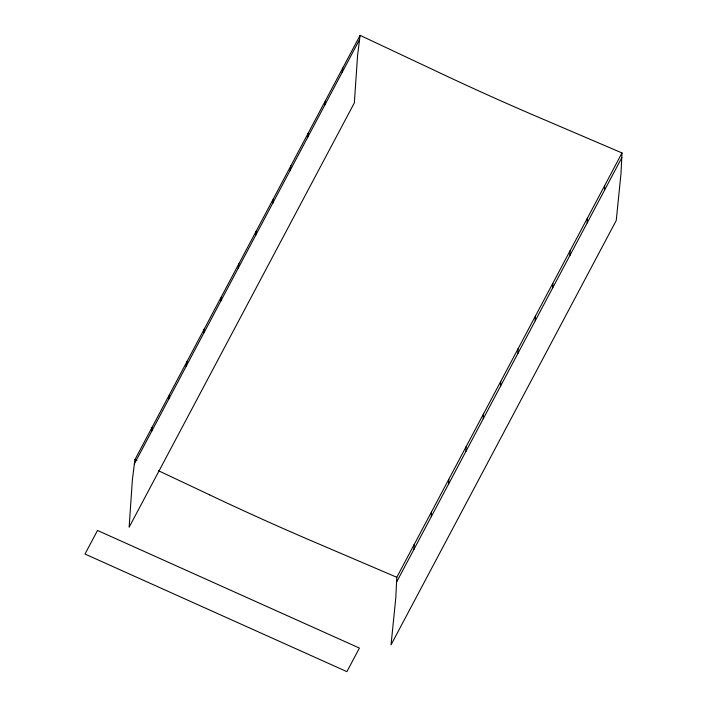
<?xml version="1.0" encoding="UTF-8"?>
<svg xmlns="http://www.w3.org/2000/svg" width="707" height="707" viewBox="0 0 707 707"><rect width="100%" height="100%" fill="white"/><g stroke="black" fill="none" stroke-linecap="round" stroke-linejoin="round"><path stroke-width="1.06" d="M622.001 152.951L621.002 173.56L616.239 220.496L391.042 644.837L395.796 597.91L396.795 577.292L622.001 152.951L547.032 120.888A1203.827 475.139 28 0 1 434.796 70.506L360.11 35.35L134.913 459.691L132.395 479.629L129.142 527.228L354.34 102.886L357.592 55.279L360.11 35.35M396.662 581.941L413.966 549.295L414.116 544.646M431.288 516.658L431.447 512.009M448.609 484.021L448.768 479.364M465.94 451.375L466.09 446.727M483.261 418.738L483.411 414.081M500.583 386.093L500.733 381.444M517.904 353.447L518.054 348.798M535.226 320.81L535.385 316.162M569.877 255.527L570.028 250.87M587.199 222.882L587.349 218.233M413.966 549.295L604.52 190.236L604.671 185.588M134.25 464.101L151.581 431.464L152.235 427.055M168.902 398.828L169.556 394.409M203.545 333.545L204.208 329.126M220.867 300.899L221.53 296.48M238.197 268.262L238.851 263.844M255.519 235.617L256.173 231.198M272.84 202.98L273.494 198.561M290.162 170.334L290.824 165.915M324.805 105.051L325.467 100.633M151.581 431.464L342.135 72.406L342.789 67.996M342.135 72.406L359.448 39.76M604.52 190.236L621.868 157.599M396.795 577.292L321.835 545.23A1203.818 474.804 28 0 1 209.599 494.865M134.913 459.691L136.875 460.611M158.501 470.738L209.599 494.838M552.697 283.516L552.556 288.164L552.706 283.516M186.878 361.772L186.224 366.182L186.887 361.772M308.137 133.278L307.483 137.688L308.146 133.278M97.513 530.462L84.999 554.041L346.907 671.65L359.412 648.072L97.513 530.462"/></g></svg>
